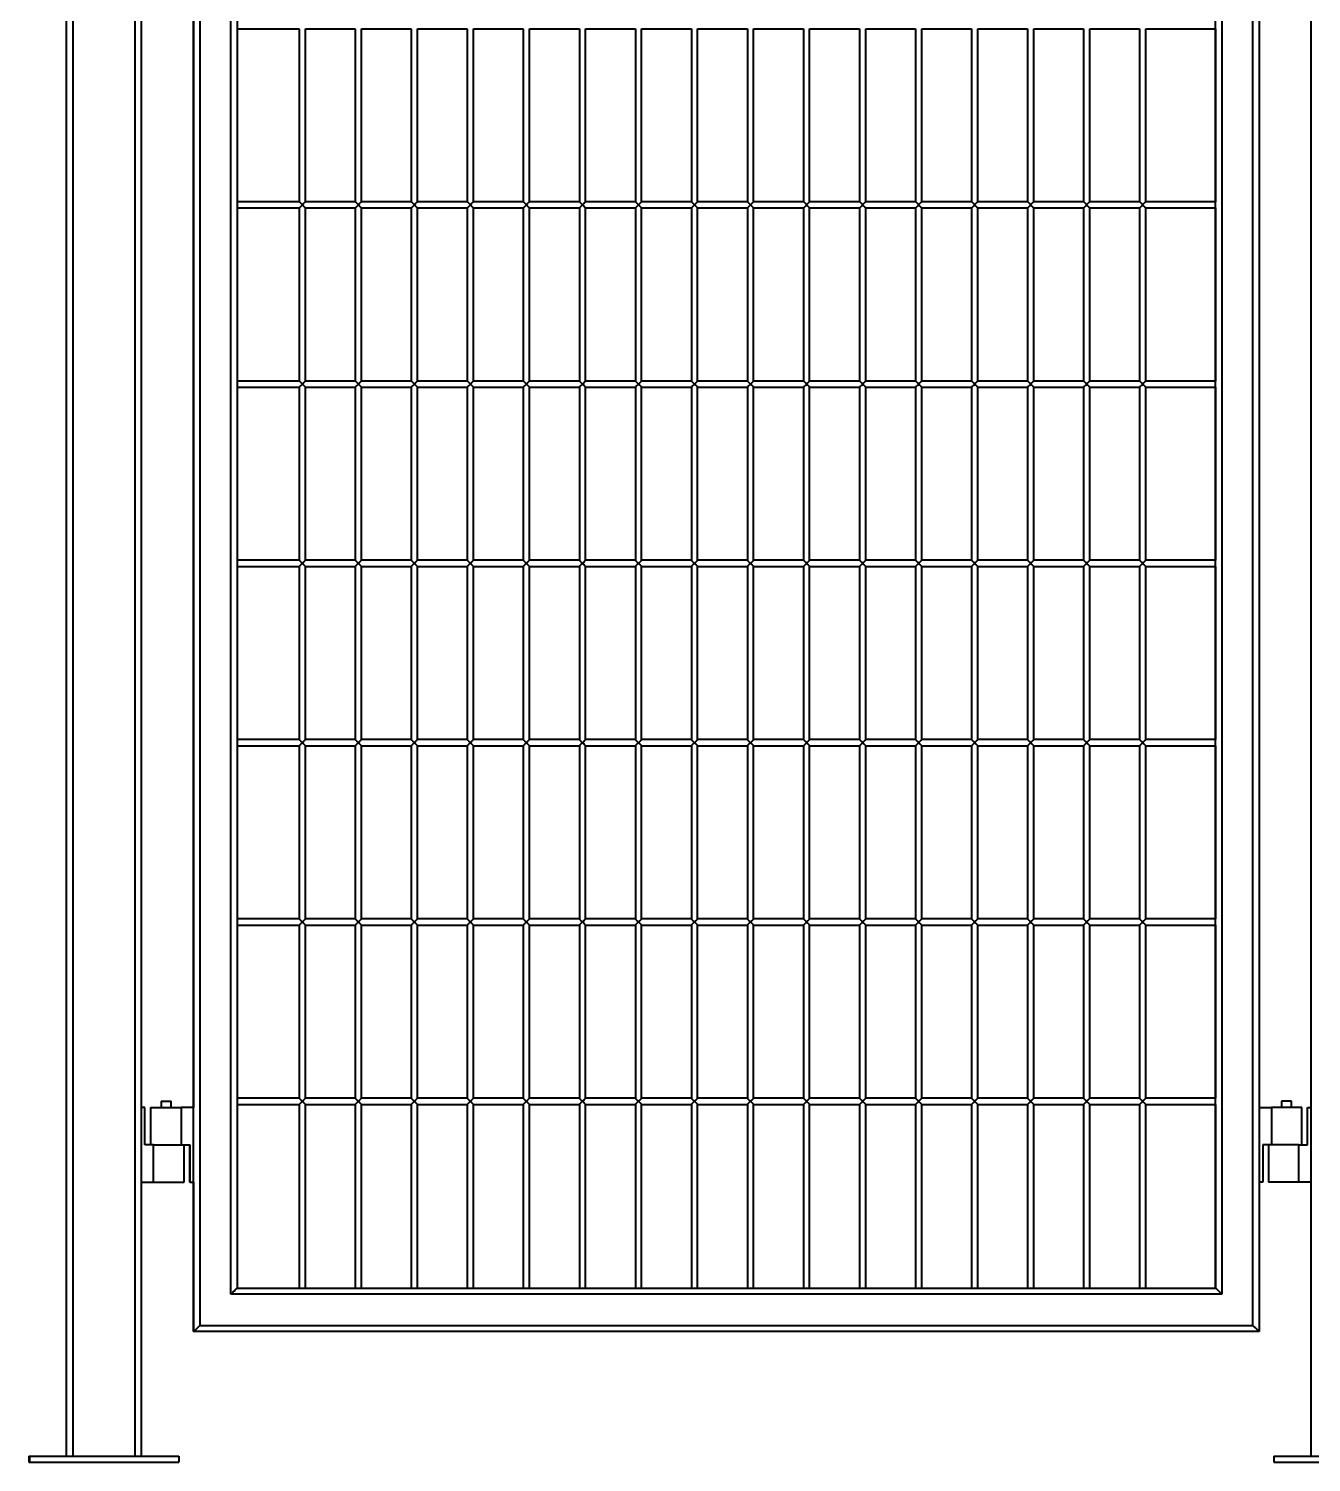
# Model space of a CAD drawing. Header units: millimetres. Extents: x 0 to 297, y 0 to 210.
# Drawn here: x 92.46 to 102.76, y 155.71 to 167.23 of the extents above; entities that cross this region are included whole.
import ezdxf

# ---------------------------------------------------------------- set-up
doc = ezdxf.new("R2010")
doc.units = ezdxf.units.MM
doc.layers.add('轮廓实线层', color=7, linetype='Continuous', lineweight=40)

msp = doc.modelspace()

# ---------------------------------------------------------------- linework, layer by layer
at = {"layer": '轮廓实线层', "color": 7, "linetype": 'Continuous', "lineweight": 40}
for p, q in [((92.7596, 175.7603), (92.7596, 155.7603)), ((92.7625, 155.7603), (92.7625, 175.7603)), ((92.8128, 175.7603), (92.8128, 155.7603)), ((93.3128, 155.7603), (93.3128, 175.7603)), ((93.3625, 175.7603), (93.3625, 155.7603)), ((102.7609, 155.7603), (102.7609, 175.7603)), ((93.7818, 156.7603), (93.7818, 174.7603)), ((93.8321, 174.7103), (93.8321, 156.8103)), ((102.2919, 156.8103), (102.2919, 174.7103)), ((102.3416, 174.7603), (102.3416, 156.7603)), ((94.0821, 157.0603), (94.0821, 174.4603)), ((102.0419, 174.4603), (102.0419, 157.0603)), ((94.1318, 174.4103), (94.1318, 157.1103)), ((101.9916, 157.1103), (101.9916, 174.4103)), ((93.7803, 172.9603), (93.7803, 158.5603)), ((94.1318, 167.2253), (94.631, 167.2253)), ((94.631, 167.2253), (94.631, 165.8353)), ((94.681, 165.8353), (94.681, 167.2253)), ((94.681, 167.2253), (95.081, 167.2253)), ((95.081, 167.2253), (95.081, 165.8353)), ((95.131, 165.8353), (95.131, 167.2253)), ((95.131, 167.2253), (95.531, 167.2253)), ((95.531, 167.2253), (95.531, 165.8353)), ((95.581, 165.8353), (95.581, 167.2253)), ((95.581, 167.2253), (95.981, 167.2253)), ((95.981, 167.2253), (95.981, 165.8353)), ((96.031, 165.8353), (96.031, 167.2253)), ((96.031, 167.2253), (96.431, 167.2253)), ((96.431, 167.2253), (96.431, 165.8353)), ((96.481, 165.8353), (96.481, 167.2253)), ((96.481, 167.2253), (96.881, 167.2253)), ((96.881, 167.2253), (96.881, 165.8353)), ((96.931, 165.8353), (96.931, 167.2253)), ((96.931, 167.2253), (97.331, 167.2253)), ((97.331, 167.2253), (97.331, 165.8353)), ((97.381, 165.8353), (97.381, 167.2253)), ((97.381, 167.2253), (97.781, 167.2253)), ((97.781, 167.2253), (97.781, 165.8353)), ((97.831, 165.8353), (97.831, 167.2253)), ((97.831, 167.2253), (98.231, 167.2253)), ((98.231, 167.2253), (98.231, 165.8353)), ((98.281, 165.8353), (98.281, 167.2253)), ((98.281, 167.2253), (98.681, 167.2253)), ((98.681, 167.2253), (98.681, 165.8353)), ((98.731, 165.8353), (98.731, 167.2253)), ((98.731, 167.2253), (99.131, 167.2253)), ((99.131, 167.2253), (99.131, 165.8353)), ((99.181, 165.8353), (99.181, 167.2253)), ((99.181, 167.2253), (99.5809, 167.2253)), ((99.5809, 167.2253), (99.5809, 165.8353)), ((99.631, 165.8353), (99.631, 167.2253)), ((99.631, 167.2253), (100.0309, 167.2253)), ((100.0309, 167.2253), (100.0309, 165.8353)), ((100.0809, 165.8353), (100.0809, 167.2253)), ((100.0809, 167.2253), (100.4809, 167.2253)), ((100.4809, 167.2253), (100.4809, 165.8353)), ((100.5309, 165.8353), (100.5309, 167.2253)), ((100.5309, 167.2253), (100.9309, 167.2253)), ((100.9309, 167.2253), (100.9309, 165.8353)), ((100.9809, 165.8353), (100.9809, 167.2253)), ((100.9809, 167.2253), (101.3809, 167.2253)), ((101.3809, 167.2253), (101.3809, 165.8353)), ((101.4309, 165.8353), (101.4309, 167.2253)), ((101.4309, 167.2253), (101.9909, 167.2253)), ((101.9902, 167.2253), (101.9902, 165.8353)), ((94.631, 165.8353), (94.1318, 165.8353)), ((95.081, 165.8353), (94.681, 165.8353)), ((95.531, 165.8353), (95.131, 165.8353)), ((95.981, 165.8353), (95.581, 165.8353)), ((96.431, 165.8353), (96.031, 165.8353)), ((96.881, 165.8353), (96.481, 165.8353)), ((97.331, 165.8353), (96.931, 165.8353)), ((97.781, 165.8353), (97.381, 165.8353)), ((98.231, 165.8353), (97.831, 165.8353)), ((98.681, 165.8353), (98.281, 165.8353)), ((99.131, 165.8353), (98.731, 165.8353)), ((99.5809, 165.8353), (99.181, 165.8353)), ((100.0309, 165.8353), (99.631, 165.8353)), ((100.4809, 165.8353), (100.0809, 165.8353)), ((100.9309, 165.8353), (100.5309, 165.8353)), ((101.3809, 165.8353), (100.9809, 165.8353)), ((101.9909, 165.8353), (101.4309, 165.8353)), ((94.1318, 165.7853), (94.631, 165.7853)), ((94.631, 165.7853), (94.631, 164.3953)), ((94.681, 164.3953), (94.681, 165.7853)), ((94.681, 165.7853), (95.081, 165.7853)), ((95.081, 165.7853), (95.081, 164.3953)), ((95.131, 164.3953), (95.131, 165.7853)), ((95.131, 165.7853), (95.531, 165.7853)), ((95.531, 165.7853), (95.531, 164.3953)), ((95.581, 164.3953), (95.581, 165.7853)), ((95.581, 165.7853), (95.981, 165.7853)), ((95.981, 165.7853), (95.981, 164.3953)), ((96.031, 164.3953), (96.031, 165.7853)), ((96.031, 165.7853), (96.431, 165.7853)), ((96.431, 165.7853), (96.431, 164.3953)), ((96.481, 164.3953), (96.481, 165.7853)), ((96.481, 165.7853), (96.881, 165.7853)), ((96.881, 165.7853), (96.881, 164.3953)), ((96.931, 164.3953), (96.931, 165.7853)), ((96.931, 165.7853), (97.331, 165.7853)), ((97.331, 165.7853), (97.331, 164.3953)), ((97.381, 164.3953), (97.381, 165.7853)), ((97.381, 165.7853), (97.781, 165.7853)), ((97.781, 165.7853), (97.781, 164.3953)), ((97.831, 164.3953), (97.831, 165.7853)), ((97.831, 165.7853), (98.231, 165.7853)), ((98.231, 165.7853), (98.231, 164.3953)), ((98.281, 164.3953), (98.281, 165.7853)), ((98.281, 165.7853), (98.681, 165.7853)), ((98.681, 165.7853), (98.681, 164.3953)), ((98.731, 164.3953), (98.731, 165.7853)), ((98.731, 165.7853), (99.131, 165.7853)), ((99.131, 165.7853), (99.131, 164.3953)), ((99.181, 164.3953), (99.181, 165.7853)), ((99.181, 165.7853), (99.5809, 165.7853)), ((99.5809, 165.7853), (99.5809, 164.3953)), ((99.631, 164.3953), (99.631, 165.7853)), ((99.631, 165.7853), (100.0309, 165.7853)), ((100.0309, 165.7853), (100.0309, 164.3953)), ((100.0809, 164.3953), (100.0809, 165.7853)), ((100.0809, 165.7853), (100.4809, 165.7853)), ((100.4809, 165.7853), (100.4809, 164.3953)), ((100.5309, 164.3953), (100.5309, 165.7853)), ((100.5309, 165.7853), (100.9309, 165.7853)), ((100.9309, 165.7853), (100.9309, 164.3953)), ((100.9809, 164.3953), (100.9809, 165.7853)), ((100.9809, 165.7853), (101.3809, 165.7853)), ((101.3809, 165.7853), (101.3809, 164.3953)), ((101.4309, 164.3953), (101.4309, 165.7853)), ((101.4309, 165.7853), (101.9909, 165.7853)), ((101.9902, 165.7853), (101.9902, 164.3953)), ((94.631, 164.3953), (94.1318, 164.3953)), ((94.1318, 164.3453), (94.631, 164.3453)), ((94.631, 164.3453), (94.631, 162.9553)), ((95.081, 164.3953), (94.681, 164.3953)), ((94.681, 162.9553), (94.681, 164.3453)), ((94.681, 164.3453), (95.081, 164.3453)), ((95.081, 164.3453), (95.081, 162.9553)), ((95.531, 164.3953), (95.131, 164.3953)), ((95.131, 162.9553), (95.131, 164.3453)), ((95.131, 164.3453), (95.531, 164.3453)), ((95.531, 164.3453), (95.531, 162.9553)), ((95.981, 164.3953), (95.581, 164.3953)), ((95.581, 162.9553), (95.581, 164.3453)), ((95.581, 164.3453), (95.981, 164.3453)), ((95.981, 164.3453), (95.981, 162.9553)), ((96.431, 164.3953), (96.031, 164.3953)), ((96.031, 162.9553), (96.031, 164.3453)), ((96.031, 164.3453), (96.431, 164.3453)), ((96.431, 164.3453), (96.431, 162.9553)), ((96.881, 164.3953), (96.481, 164.3953)), ((96.481, 162.9553), (96.481, 164.3453)), ((96.481, 164.3453), (96.881, 164.3453)), ((96.881, 164.3453), (96.881, 162.9553)), ((97.331, 164.3953), (96.931, 164.3953)), ((96.931, 162.9553), (96.931, 164.3453)), ((96.931, 164.3453), (97.331, 164.3453)), ((97.331, 164.3453), (97.331, 162.9553)), ((97.781, 164.3953), (97.381, 164.3953)), ((97.381, 162.9553), (97.381, 164.3453)), ((97.381, 164.3453), (97.781, 164.3453)), ((97.781, 164.3453), (97.781, 162.9553)), ((98.231, 164.3953), (97.831, 164.3953)), ((97.831, 162.9553), (97.831, 164.3453)), ((97.831, 164.3453), (98.231, 164.3453)), ((98.231, 164.3453), (98.231, 162.9553)), ((98.681, 164.3953), (98.281, 164.3953)), ((98.281, 162.9553), (98.281, 164.3453)), ((98.281, 164.3453), (98.681, 164.3453)), ((98.681, 164.3453), (98.681, 162.9553)), ((99.131, 164.3953), (98.731, 164.3953)), ((98.731, 162.9553), (98.731, 164.3453)), ((98.731, 164.3453), (99.131, 164.3453)), ((99.131, 164.3453), (99.131, 162.9553)), ((99.5809, 164.3953), (99.181, 164.3953)), ((99.181, 162.9553), (99.181, 164.3453)), ((99.181, 164.3453), (99.5809, 164.3453)), ((99.5809, 164.3453), (99.5809, 162.9553)), ((100.0309, 164.3953), (99.631, 164.3953)), ((99.631, 162.9553), (99.631, 164.3453)), ((99.631, 164.3453), (100.0309, 164.3453)), ((100.0309, 164.3453), (100.0309, 162.9553)), ((100.4809, 164.3953), (100.0809, 164.3953)), ((100.0809, 162.9553), (100.0809, 164.3453)), ((100.0809, 164.3453), (100.4809, 164.3453)), ((100.4809, 164.3453), (100.4809, 162.9553)), ((100.9309, 164.3953), (100.5309, 164.3953)), ((100.5309, 162.9553), (100.5309, 164.3453)), ((100.5309, 164.3453), (100.9309, 164.3453)), ((100.9309, 164.3453), (100.9309, 162.9553)), ((101.3809, 164.3953), (100.9809, 164.3953)), ((100.9809, 162.9553), (100.9809, 164.3453)), ((100.9809, 164.3453), (101.3809, 164.3453)), ((101.3809, 164.3453), (101.3809, 162.9553)), ((101.9909, 164.3953), (101.4309, 164.3953)), ((101.4309, 162.9553), (101.4309, 164.3453)), ((101.4309, 164.3453), (101.9909, 164.3453)), ((101.9902, 164.3453), (101.9902, 162.9553)), ((94.631, 162.9553), (94.1318, 162.9553)), ((95.081, 162.9553), (94.681, 162.9553)), ((95.531, 162.9553), (95.131, 162.9553)), ((95.981, 162.9553), (95.581, 162.9553)), ((96.431, 162.9553), (96.031, 162.9553)), ((96.881, 162.9553), (96.481, 162.9553)), ((97.331, 162.9553), (96.931, 162.9553)), ((97.781, 162.9553), (97.381, 162.9553)), ((98.231, 162.9553), (97.831, 162.9553)), ((98.681, 162.9553), (98.281, 162.9553)), ((99.131, 162.9553), (98.731, 162.9553)), ((99.5809, 162.9553), (99.181, 162.9553)), ((100.0309, 162.9553), (99.631, 162.9553)), ((100.4809, 162.9553), (100.0809, 162.9553)), ((100.9309, 162.9553), (100.5309, 162.9553)), ((101.3809, 162.9553), (100.9809, 162.9553)), ((101.9909, 162.9553), (101.4309, 162.9553)), ((94.1318, 162.9053), (94.631, 162.9053)), ((94.631, 162.9053), (94.631, 161.5153)), ((94.681, 161.5153), (94.681, 162.9053)), ((94.681, 162.9053), (95.081, 162.9053)), ((95.081, 162.9053), (95.081, 161.5153)), ((95.131, 161.5153), (95.131, 162.9053)), ((95.131, 162.9053), (95.531, 162.9053)), ((95.531, 162.9053), (95.531, 161.5153)), ((95.581, 161.5153), (95.581, 162.9053)), ((95.581, 162.9053), (95.981, 162.9053)), ((95.981, 162.9053), (95.981, 161.5153)), ((96.031, 161.5153), (96.031, 162.9053)), ((96.031, 162.9053), (96.431, 162.9053)), ((96.431, 162.9053), (96.431, 161.5153)), ((96.481, 161.5153), (96.481, 162.9053)), ((96.481, 162.9053), (96.881, 162.9053)), ((96.881, 162.9053), (96.881, 161.5153)), ((96.931, 161.5153), (96.931, 162.9053)), ((96.931, 162.9053), (97.331, 162.9053)), ((97.331, 162.9053), (97.331, 161.5153)), ((97.381, 161.5153), (97.381, 162.9053)), ((97.381, 162.9053), (97.781, 162.9053)), ((97.781, 162.9053), (97.781, 161.5153)), ((97.831, 161.5153), (97.831, 162.9053)), ((97.831, 162.9053), (98.231, 162.9053)), ((98.231, 162.9053), (98.231, 161.5153)), ((98.281, 161.5153), (98.281, 162.9053)), ((98.281, 162.9053), (98.681, 162.9053)), ((98.681, 162.9053), (98.681, 161.5153)), ((98.731, 161.5153), (98.731, 162.9053)), ((98.731, 162.9053), (99.131, 162.9053)), ((99.131, 162.9053), (99.131, 161.5153)), ((99.181, 161.5153), (99.181, 162.9053)), ((99.181, 162.9053), (99.5809, 162.9053)), ((99.5809, 162.9053), (99.5809, 161.5153)), ((99.631, 161.5153), (99.631, 162.9053)), ((99.631, 162.9053), (100.0309, 162.9053)), ((100.0309, 162.9053), (100.0309, 161.5153)), ((100.0809, 161.5153), (100.0809, 162.9053)), ((100.0809, 162.9053), (100.4809, 162.9053)), ((100.4809, 162.9053), (100.4809, 161.5153)), ((100.5309, 161.5153), (100.5309, 162.9053)), ((100.5309, 162.9053), (100.9309, 162.9053)), ((100.9309, 162.9053), (100.9309, 161.5153)), ((100.9809, 161.5153), (100.9809, 162.9053)), ((100.9809, 162.9053), (101.3809, 162.9053)), ((101.3809, 162.9053), (101.3809, 161.5153)), ((101.4309, 161.5153), (101.4309, 162.9053)), ((101.4309, 162.9053), (101.9909, 162.9053)), ((101.9902, 162.9053), (101.9902, 161.5153)), ((94.631, 161.5153), (94.1318, 161.5153)), ((94.1318, 161.4653), (94.631, 161.4653)), ((94.631, 161.4653), (94.631, 160.0753)), ((95.081, 161.5153), (94.681, 161.5153)), ((94.681, 160.0753), (94.681, 161.4653)), ((94.681, 161.4653), (95.081, 161.4653)), ((95.081, 161.4653), (95.081, 160.0753)), ((95.531, 161.5153), (95.131, 161.5153)), ((95.131, 160.0753), (95.131, 161.4653)), ((95.131, 161.4653), (95.531, 161.4653)), ((95.531, 161.4653), (95.531, 160.0753)), ((95.981, 161.5153), (95.581, 161.5153)), ((95.581, 160.0753), (95.581, 161.4653)), ((95.581, 161.4653), (95.981, 161.4653)), ((95.981, 161.4653), (95.981, 160.0753)), ((96.431, 161.5153), (96.031, 161.5153)), ((96.031, 160.0753), (96.031, 161.4653)), ((96.031, 161.4653), (96.431, 161.4653)), ((96.431, 161.4653), (96.431, 160.0753)), ((96.881, 161.5153), (96.481, 161.5153)), ((96.481, 160.0753), (96.481, 161.4653)), ((96.481, 161.4653), (96.881, 161.4653)), ((96.881, 161.4653), (96.881, 160.0753)), ((97.331, 161.5153), (96.931, 161.5153)), ((96.931, 160.0753), (96.931, 161.4653)), ((96.931, 161.4653), (97.331, 161.4653)), ((97.331, 161.4653), (97.331, 160.0753)), ((97.781, 161.5153), (97.381, 161.5153)), ((97.381, 160.0753), (97.381, 161.4653)), ((97.381, 161.4653), (97.781, 161.4653)), ((97.781, 161.4653), (97.781, 160.0753)), ((98.231, 161.5153), (97.831, 161.5153)), ((97.831, 160.0753), (97.831, 161.4653)), ((97.831, 161.4653), (98.231, 161.4653)), ((98.231, 161.4653), (98.231, 160.0753)), ((98.681, 161.5153), (98.281, 161.5153)), ((98.281, 160.0753), (98.281, 161.4653)), ((98.281, 161.4653), (98.681, 161.4653)), ((98.681, 161.4653), (98.681, 160.0753)), ((99.131, 161.5153), (98.731, 161.5153)), ((98.731, 160.0753), (98.731, 161.4653)), ((98.731, 161.4653), (99.131, 161.4653)), ((99.131, 161.4653), (99.131, 160.0753)), ((99.5809, 161.5153), (99.181, 161.5153)), ((99.181, 160.0753), (99.181, 161.4653)), ((99.181, 161.4653), (99.5809, 161.4653)), ((99.5809, 161.4653), (99.5809, 160.0753)), ((100.0309, 161.5153), (99.631, 161.5153)), ((99.631, 160.0753), (99.631, 161.4653)), ((99.631, 161.4653), (100.0309, 161.4653)), ((100.0309, 161.4653), (100.0309, 160.0753)), ((100.4809, 161.5153), (100.0809, 161.5153)), ((100.0809, 160.0753), (100.0809, 161.4653)), ((100.0809, 161.4653), (100.4809, 161.4653)), ((100.4809, 161.4653), (100.4809, 160.0753)), ((100.9309, 161.5153), (100.5309, 161.5153)), ((100.5309, 160.0753), (100.5309, 161.4653)), ((100.5309, 161.4653), (100.9309, 161.4653)), ((100.9309, 161.4653), (100.9309, 160.0753)), ((101.3809, 161.5153), (100.9809, 161.5153)), ((100.9809, 160.0753), (100.9809, 161.4653)), ((100.9809, 161.4653), (101.3809, 161.4653)), ((101.3809, 161.4653), (101.3809, 160.0753)), ((101.9909, 161.5153), (101.4309, 161.5153)), ((101.4309, 160.0753), (101.4309, 161.4653)), ((101.4309, 161.4653), (101.9909, 161.4653)), ((101.9902, 161.4653), (101.9902, 160.0753)), ((94.631, 160.0753), (94.1318, 160.0753)), ((95.081, 160.0753), (94.681, 160.0753)), ((95.531, 160.0753), (95.131, 160.0753)), ((95.981, 160.0753), (95.581, 160.0753)), ((96.431, 160.0753), (96.031, 160.0753)), ((96.881, 160.0753), (96.481, 160.0753)), ((97.331, 160.0753), (96.931, 160.0753)), ((97.781, 160.0753), (97.381, 160.0753)), ((98.231, 160.0753), (97.831, 160.0753)), ((98.681, 160.0753), (98.281, 160.0753)), ((99.131, 160.0753), (98.731, 160.0753)), ((99.5809, 160.0753), (99.181, 160.0753)), ((100.0309, 160.0753), (99.631, 160.0753)), ((100.4809, 160.0753), (100.0809, 160.0753)), ((100.9309, 160.0753), (100.5309, 160.0753)), ((101.3809, 160.0753), (100.9809, 160.0753)), ((101.9909, 160.0753), (101.4309, 160.0753)), ((94.1318, 160.0253), (94.631, 160.0253)), ((94.631, 160.0253), (94.631, 158.6353)), ((94.681, 158.6353), (94.681, 160.0253)), ((94.681, 160.0253), (95.081, 160.0253)), ((95.081, 160.0253), (95.081, 158.6353)), ((95.131, 158.6353), (95.131, 160.0253)), ((95.131, 160.0253), (95.531, 160.0253)), ((95.531, 160.0253), (95.531, 158.6353)), ((95.581, 158.6353), (95.581, 160.0253)), ((95.581, 160.0253), (95.981, 160.0253)), ((95.981, 160.0253), (95.981, 158.6353)), ((96.031, 158.6353), (96.031, 160.0253)), ((96.031, 160.0253), (96.431, 160.0253)), ((96.431, 160.0253), (96.431, 158.6353)), ((96.481, 158.6353), (96.481, 160.0253)), ((96.481, 160.0253), (96.881, 160.0253)), ((96.881, 160.0253), (96.881, 158.6353)), ((96.931, 158.6353), (96.931, 160.0253)), ((96.931, 160.0253), (97.331, 160.0253)), ((97.331, 160.0253), (97.331, 158.6353)), ((97.381, 158.6353), (97.381, 160.0253)), ((97.381, 160.0253), (97.781, 160.0253)), ((97.781, 160.0253), (97.781, 158.6353)), ((97.831, 158.6353), (97.831, 160.0253)), ((97.831, 160.0253), (98.231, 160.0253)), ((98.231, 160.0253), (98.231, 158.6353)), ((98.281, 158.6353), (98.281, 160.0253)), ((98.281, 160.0253), (98.681, 160.0253)), ((98.681, 160.0253), (98.681, 158.6353)), ((98.731, 158.6353), (98.731, 160.0253)), ((98.731, 160.0253), (99.131, 160.0253)), ((99.131, 160.0253), (99.131, 158.6353)), ((99.181, 158.6353), (99.181, 160.0253)), ((99.181, 160.0253), (99.5809, 160.0253)), ((99.5809, 160.0253), (99.5809, 158.6353)), ((99.631, 158.6353), (99.631, 160.0253)), ((99.631, 160.0253), (100.0309, 160.0253)), ((100.0309, 160.0253), (100.0309, 158.6353)), ((100.0809, 158.6353), (100.0809, 160.0253)), ((100.0809, 160.0253), (100.4809, 160.0253)), ((100.4809, 160.0253), (100.4809, 158.6353)), ((100.5309, 158.6353), (100.5309, 160.0253)), ((100.5309, 160.0253), (100.9309, 160.0253)), ((100.9309, 160.0253), (100.9309, 158.6353)), ((100.9809, 158.6353), (100.9809, 160.0253)), ((100.9809, 160.0253), (101.3809, 160.0253)), ((101.3809, 160.0253), (101.3809, 158.6353)), ((101.4309, 158.6353), (101.4309, 160.0253)), ((101.4309, 160.0253), (101.9909, 160.0253)), ((101.9902, 160.0253), (101.9902, 158.6353)), ((93.5211, 158.6103), (93.5211, 158.5603)), ((93.5211, 158.6103), (93.6011, 158.6103)), ((93.6011, 158.5603), (93.6011, 158.6103)), ((94.631, 158.6353), (94.1318, 158.6353)), ((94.1318, 158.5853), (94.631, 158.5853)), ((94.631, 158.5853), (94.631, 157.1103)), ((95.081, 158.6353), (94.681, 158.6353)), ((94.681, 157.1103), (94.681, 158.5853)), ((94.681, 158.5853), (95.081, 158.5853)), ((95.081, 158.5853), (95.081, 157.1103)), ((95.531, 158.6353), (95.131, 158.6353)), ((95.131, 157.1103), (95.131, 158.5853)), ((95.131, 158.5853), (95.531, 158.5853)), ((95.531, 158.5853), (95.531, 157.1103)), ((95.981, 158.6353), (95.581, 158.6353)), ((95.581, 157.1103), (95.581, 158.5853)), ((95.581, 158.5853), (95.981, 158.5853)), ((95.981, 158.5853), (95.981, 157.1103)), ((96.431, 158.6353), (96.031, 158.6353)), ((96.031, 157.1103), (96.031, 158.5853)), ((96.031, 158.5853), (96.431, 158.5853)), ((96.431, 158.5853), (96.431, 157.1103)), ((96.881, 158.6353), (96.481, 158.6353)), ((96.481, 157.1103), (96.481, 158.5853)), ((96.481, 158.5853), (96.881, 158.5853)), ((96.881, 158.5853), (96.881, 157.1103)), ((97.331, 158.6353), (96.931, 158.6353)), ((96.931, 157.1103), (96.931, 158.5853)), ((96.931, 158.5853), (97.331, 158.5853)), ((97.331, 158.5853), (97.331, 157.1103)), ((97.781, 158.6353), (97.381, 158.6353)), ((97.381, 157.1103), (97.381, 158.5853)), ((97.381, 158.5853), (97.781, 158.5853)), ((97.781, 158.5853), (97.781, 157.1103)), ((98.231, 158.6353), (97.831, 158.6353)), ((97.831, 157.1103), (97.831, 158.5853)), ((97.831, 158.5853), (98.231, 158.5853)), ((98.231, 158.5853), (98.231, 157.1103)), ((98.681, 158.6353), (98.281, 158.6353)), ((98.281, 157.1103), (98.281, 158.5853)), ((98.281, 158.5853), (98.681, 158.5853)), ((98.681, 158.5853), (98.681, 157.1103)), ((99.131, 158.6353), (98.731, 158.6353)), ((98.731, 157.1103), (98.731, 158.5853)), ((98.731, 158.5853), (99.131, 158.5853)), ((99.131, 158.5853), (99.131, 157.1103)), ((99.5809, 158.6353), (99.181, 158.6353)), ((99.181, 157.1103), (99.181, 158.5853)), ((99.181, 158.5853), (99.5809, 158.5853)), ((99.5809, 158.5853), (99.5809, 157.1103)), ((100.0309, 158.6353), (99.631, 158.6353)), ((99.631, 157.1103), (99.631, 158.5853)), ((99.631, 158.5853), (100.0309, 158.5853)), ((100.0309, 158.5853), (100.0309, 157.1103)), ((100.4809, 158.6353), (100.0809, 158.6353)), ((100.0809, 157.1103), (100.0809, 158.5853)), ((100.0809, 158.5853), (100.4809, 158.5853)), ((100.4809, 158.5853), (100.4809, 157.1103)), ((100.9309, 158.6353), (100.5309, 158.6353)), ((100.5309, 157.1103), (100.5309, 158.5853)), ((100.5309, 158.5853), (100.9309, 158.5853)), ((100.9309, 158.5853), (100.9309, 157.1103)), ((101.3809, 158.6353), (100.9809, 158.6353)), ((100.9809, 157.1103), (100.9809, 158.5853)), ((100.9809, 158.5853), (101.3809, 158.5853)), ((101.3809, 158.5853), (101.3809, 157.1103)), ((101.9909, 158.6353), (101.4309, 158.6353)), ((101.4309, 157.1103), (101.4309, 158.5853)), ((101.4309, 158.5853), (101.9909, 158.5853)), ((101.9902, 158.5853), (101.9902, 157.1103)), ((102.5209, 158.6103), (102.5209, 158.5603)), ((102.6009, 158.6103), (102.5209, 158.6103)), ((102.6009, 158.5603), (102.6009, 158.6103)), ((93.3915, 158.5603), (93.3625, 158.5603)), ((93.3915, 158.2603), (93.3915, 158.5603)), ((93.4361, 158.5603), (93.4361, 158.2603)), ((93.4361, 158.5603), (93.6813, 158.5603)), ((93.6813, 158.5603), (93.6813, 158.2603)), ((93.6815, 158.5603), (93.6813, 158.5603)), ((93.6815, 158.5603), (93.6815, 158.2603)), ((93.7815, 158.5603), (93.6815, 158.5603)), ((93.7815, 157.9603), (93.7815, 158.5603)), ((102.3416, 158.5603), (102.4413, 158.5603)), ((102.6859, 158.5603), (102.4411, 158.5603)), ((102.4413, 158.5603), (102.4413, 158.2603)), ((102.6859, 158.2603), (102.6859, 158.5603)), ((102.7309, 158.2603), (102.7309, 158.5603)), ((102.7309, 158.5603), (102.7609, 158.5603)), ((93.4615, 158.2603), (93.3915, 158.2603)), ((93.4613, 158.2603), (93.5718, 158.2603)), ((93.4615, 157.9603), (93.4615, 158.2603)), ((93.5718, 158.2603), (93.6806, 158.2603)), ((93.6815, 158.2603), (93.7515, 158.2603)), ((93.7061, 157.9603), (93.7061, 158.2603)), ((93.7506, 158.2603), (93.7506, 157.9603)), ((93.7515, 158.2603), (93.7515, 157.9603)), ((102.3713, 158.2603), (102.3713, 157.9603)), ((102.4413, 158.2603), (102.3713, 158.2603)), ((102.4159, 158.2603), (102.4159, 157.9603)), ((102.5509, 158.2603), (102.4413, 158.2603)), ((102.6609, 158.2603), (102.5509, 158.2603)), ((102.6609, 157.9603), (102.6609, 158.2603)), ((102.6609, 158.2603), (102.7309, 158.2603)), ((93.3625, 157.9603), (93.4615, 157.9603)), ((93.4613, 157.9603), (93.7061, 157.9603)), ((93.7515, 157.9603), (93.7506, 157.9603)), ((93.7515, 157.9603), (93.7815, 157.9603)), ((93.7803, 157.9603), (93.7803, 156.7603)), ((102.3713, 157.9603), (102.3416, 157.9603)), ((102.6609, 157.9603), (102.4159, 157.9603)), ((102.7609, 157.9603), (102.6609, 157.9603)), ((94.1318, 157.1103), (101.9916, 157.1103)), ((102.0419, 157.0603), (94.0821, 157.0603)), ((93.7818, 156.7603), (93.7803, 156.7603)), ((102.3416, 156.7603), (93.7818, 156.7603)), ((93.8321, 156.8103), (102.2919, 156.8103)), ((92.4576, 155.7603), (92.4576, 155.7103)), ((92.4576, 155.7603), (92.4645, 155.7603)), ((92.4576, 155.7103), (92.4645, 155.7103)), ((92.4645, 155.7603), (92.4645, 155.7103)), ((92.4645, 155.7603), (93.6645, 155.7603)), ((92.4645, 155.7103), (93.6645, 155.7103)), ((93.6645, 155.7603), (93.6645, 155.7103)), ((102.4609, 155.7603), (102.4609, 155.7103)), ((102.4609, 155.7603), (103.6609, 155.7603)), ((102.4609, 155.7103), (103.6609, 155.7103))]:
    msp.add_line(p, q, dxfattribs=at)
for centre, radius, start, end in [((100.2467, 167.2503), 1.7444, 359.17882, 0.82118), ((100.2467, 165.8103), 1.7444, 359.17882, 0.82118), ((100.5388, 164.3703), 1.4523, 359.01369, 0.98631), ((100.5388, 162.9303), 1.4523, 359.01369, 0.98631), ((100.5388, 161.4903), 1.4523, 359.01369, 0.98631), ((100.5388, 160.0503), 1.4524, 359.0137, 0.9863), ((100.5388, 158.6103), 1.4523, 359.01366, 0.98634)]:
    msp.add_arc(centre, radius, start, end, dxfattribs=at)
for centre, major_axis, start_param, end_param in [((94.656, 165.8103), (0.025, -0.025), 1.5678998, 3.1386961), ((94.656, 165.8103), (0.025, 0.025), 4.7152855, 6.2802887), ((95.106, 165.8103), (0.025, -0.025), 1.5678998, 3.1386961), ((95.106, 165.8103), (0.025, 0.025), 4.7152855, 6.2802887), ((95.556, 165.8103), (0.025, -0.025), 1.5678998, 3.1386961), ((95.556, 165.8103), (0.025, 0.025), 4.7152855, 6.2802887), ((96.006, 165.8103), (0.025, -0.025), 1.5678998, 3.1386961), ((96.006, 165.8103), (0.025, 0.025), 4.7152855, 6.2802887), ((96.456, 165.8103), (0.025, -0.025), 1.5678998, 3.1386961), ((96.456, 165.8103), (0.025, 0.025), 4.7152855, 6.2802887), ((96.906, 165.8103), (0.025, -0.025), 1.5678998, 3.1386961), ((96.906, 165.8103), (0.025, 0.025), 4.7152855, 6.2802887), ((97.356, 165.8103), (0.025, -0.025), 1.5678998, 3.1386961), ((97.356, 165.8103), (0.025, 0.025), 4.7152855, 6.2802887), ((97.806, 165.8103), (0.025, -0.025), 1.5678998, 3.1386961), ((97.806, 165.8103), (0.025, 0.025), 4.7152855, 6.2802887), ((98.256, 165.8103), (0.025, -0.025), 1.5678998, 3.1386961), ((98.256, 165.8103), (0.025, 0.025), 4.7152855, 6.2802887), ((98.706, 165.8103), (0.025, -0.025), 1.5678998, 3.1386961), ((98.706, 165.8103), (0.025, 0.025), 4.7152855, 6.2802887), ((99.156, 165.8103), (0.025, -0.025), 1.5678998, 3.1386961), ((99.156, 165.8103), (0.025, 0.025), 4.7152855, 6.2802887), ((99.6059, 165.8103), (0.025, -0.025), 1.5678998, 3.1386961), ((99.6059, 165.8103), (0.025, 0.025), 4.7152855, 6.2802887), ((100.0559, 165.8103), (0.025, -0.025), 1.5678998, 3.1386961), ((100.0559, 165.8103), (0.025, 0.025), 4.7152855, 6.2802887), ((100.5059, 165.8103), (0.025, -0.025), 1.5678998, 3.1386961), ((100.5059, 165.8103), (0.025, 0.025), 4.7152855, 6.2802887), ((100.9559, 165.8103), (0.025, -0.025), 1.5678998, 3.1386961), ((100.9559, 165.8103), (0.025, 0.025), 4.7152855, 6.2802887), ((101.4059, 165.8103), (0.025, -0.025), 1.5678998, 3.1386961), ((101.4059, 165.8103), (0.025, 0.025), 4.7152855, 6.2802887), ((94.656, 165.8103), (0.025, 0.025), 3.1444892, 4.7152855), ((94.656, 165.8103), (0.025, -0.025), 0.0028966, 1.5678998), ((95.106, 165.8103), (0.025, 0.025), 3.1444892, 4.7152855), ((95.106, 165.8103), (0.025, -0.025), 0.0028966, 1.5678998), ((95.556, 165.8103), (0.025, 0.025), 3.1444892, 4.7152855), ((95.556, 165.8103), (0.025, -0.025), 0.0028966, 1.5678998), ((96.006, 165.8103), (0.025, 0.025), 3.1444892, 4.7152855), ((96.006, 165.8103), (0.025, -0.025), 0.0028966, 1.5678998), ((96.456, 165.8103), (0.025, 0.025), 3.1444892, 4.7152855), ((96.456, 165.8103), (0.025, -0.025), 0.0028966, 1.5678998), ((96.906, 165.8103), (0.025, 0.025), 3.1444892, 4.7152855), ((96.906, 165.8103), (0.025, -0.025), 0.0028966, 1.5678998), ((97.356, 165.8103), (0.025, 0.025), 3.1444892, 4.7152855), ((97.356, 165.8103), (0.025, -0.025), 0.0028966, 1.5678998), ((97.806, 165.8103), (0.025, 0.025), 3.1444892, 4.7152855), ((97.806, 165.8103), (0.025, -0.025), 0.0028966, 1.5678998), ((98.256, 165.8103), (0.025, 0.025), 3.1444892, 4.7152855), ((98.256, 165.8103), (0.025, -0.025), 0.0028966, 1.5678998), ((98.706, 165.8103), (0.025, 0.025), 3.1444892, 4.7152855), ((98.706, 165.8103), (0.025, -0.025), 0.0028966, 1.5678998), ((99.156, 165.8103), (0.025, 0.025), 3.1444892, 4.7152855), ((99.156, 165.8103), (0.025, -0.025), 0.0028966, 1.5678998), ((99.6059, 165.8103), (0.025, 0.025), 3.1444892, 4.7152855), ((99.6059, 165.8103), (0.025, -0.025), 0.0028966, 1.5678998), ((100.0559, 165.8103), (0.025, 0.025), 3.1444892, 4.7152855), ((100.0559, 165.8103), (0.025, -0.025), 0.0028966, 1.5678998), ((100.5059, 165.8103), (0.025, 0.025), 3.1444892, 4.7152855), ((100.5059, 165.8103), (0.025, -0.025), 0.0028966, 1.5678998), ((100.9559, 165.8103), (0.025, 0.025), 3.1444892, 4.7152855), ((100.9559, 165.8103), (0.025, -0.025), 0.0028966, 1.5678998), ((101.4059, 165.8103), (0.025, 0.025), 3.1444892, 4.7152855), ((101.4059, 165.8103), (0.025, -0.025), 0.0028966, 1.5678998), ((94.656, 164.3703), (0.025, -0.025), 1.5678998, 3.1386961), ((94.656, 164.3703), (0.025, 0.025), 3.1444892, 4.7152855), ((94.656, 164.3703), (0.025, 0.025), 4.7152855, 6.2802887), ((94.656, 164.3703), (0.025, -0.025), 0.0028966, 1.5678998), ((95.106, 164.3703), (0.025, -0.025), 1.5678998, 3.1386961), ((95.106, 164.3703), (0.025, 0.025), 3.1444892, 4.7152855), ((95.106, 164.3703), (0.025, 0.025), 4.7152855, 6.2802887), ((95.106, 164.3703), (0.025, -0.025), 0.0028966, 1.5678998), ((95.556, 164.3703), (0.025, -0.025), 1.5678998, 3.1386961), ((95.556, 164.3703), (0.025, 0.025), 3.1444892, 4.7152855), ((95.556, 164.3703), (0.025, 0.025), 4.7152855, 6.2802887), ((95.556, 164.3703), (0.025, -0.025), 0.0028966, 1.5678998), ((96.006, 164.3703), (0.025, -0.025), 1.5678998, 3.1386961), ((96.006, 164.3703), (0.025, 0.025), 3.1444892, 4.7152855), ((96.006, 164.3703), (0.025, 0.025), 4.7152855, 6.2802887), ((96.006, 164.3703), (0.025, -0.025), 0.0028966, 1.5678998), ((96.456, 164.3703), (0.025, -0.025), 1.5678998, 3.1386961), ((96.456, 164.3703), (0.025, 0.025), 3.1444892, 4.7152855), ((96.456, 164.3703), (0.025, 0.025), 4.7152855, 6.2802887), ((96.456, 164.3703), (0.025, -0.025), 0.0028966, 1.5678998), ((96.906, 164.3703), (0.025, -0.025), 1.5678998, 3.1386961), ((96.906, 164.3703), (0.025, 0.025), 3.1444892, 4.7152855), ((96.906, 164.3703), (0.025, 0.025), 4.7152855, 6.2802887), ((96.906, 164.3703), (0.025, -0.025), 0.0028966, 1.5678998), ((97.356, 164.3703), (0.025, -0.025), 1.5678998, 3.1386961), ((97.356, 164.3703), (0.025, 0.025), 3.1444892, 4.7152855), ((97.356, 164.3703), (0.025, 0.025), 4.7152855, 6.2802887), ((97.356, 164.3703), (0.025, -0.025), 0.0028966, 1.5678998), ((97.806, 164.3703), (0.025, -0.025), 1.5678998, 3.1386961), ((97.806, 164.3703), (0.025, 0.025), 3.1444892, 4.7152855), ((97.806, 164.3703), (0.025, 0.025), 4.7152855, 6.2802887), ((97.806, 164.3703), (0.025, -0.025), 0.0028966, 1.5678998), ((98.256, 164.3703), (0.025, -0.025), 1.5678998, 3.1386961), ((98.256, 164.3703), (0.025, 0.025), 3.1444892, 4.7152855), ((98.256, 164.3703), (0.025, 0.025), 4.7152855, 6.2802887), ((98.256, 164.3703), (0.025, -0.025), 0.0028966, 1.5678998), ((98.706, 164.3703), (0.025, -0.025), 1.5678998, 3.1386961), ((98.706, 164.3703), (0.025, 0.025), 3.1444892, 4.7152855), ((98.706, 164.3703), (0.025, 0.025), 4.7152855, 6.2802887), ((98.706, 164.3703), (0.025, -0.025), 0.0028966, 1.5678998), ((99.156, 164.3703), (0.025, -0.025), 1.5678998, 3.1386961), ((99.156, 164.3703), (0.025, 0.025), 3.1444892, 4.7152855), ((99.156, 164.3703), (0.025, 0.025), 4.7152855, 6.2802887), ((99.156, 164.3703), (0.025, -0.025), 0.0028966, 1.5678998), ((99.6059, 164.3703), (0.025, -0.025), 1.5678998, 3.1386961), ((99.6059, 164.3703), (0.025, 0.025), 3.1444892, 4.7152855), ((99.6059, 164.3703), (0.025, 0.025), 4.7152855, 6.2802887), ((99.6059, 164.3703), (0.025, -0.025), 0.0028966, 1.5678998), ((100.0559, 164.3703), (0.025, -0.025), 1.5678998, 3.1386961), ((100.0559, 164.3703), (0.025, 0.025), 3.1444892, 4.7152855), ((100.0559, 164.3703), (0.025, 0.025), 4.7152855, 6.2802887), ((100.0559, 164.3703), (0.025, -0.025), 0.0028966, 1.5678998), ((100.5059, 164.3703), (0.025, -0.025), 1.5678998, 3.1386961), ((100.5059, 164.3703), (0.025, 0.025), 3.1444892, 4.7152855), ((100.5059, 164.3703), (0.025, 0.025), 4.7152855, 6.2802887), ((100.5059, 164.3703), (0.025, -0.025), 0.0028966, 1.5678998), ((100.9559, 164.3703), (0.025, -0.025), 1.5678998, 3.1386961), ((100.9559, 164.3703), (0.025, 0.025), 3.1444892, 4.7152855), ((100.9559, 164.3703), (0.025, 0.025), 4.7152855, 6.2802887), ((100.9559, 164.3703), (0.025, -0.025), 0.0028966, 1.5678998), ((101.4059, 164.3703), (0.025, -0.025), 1.5678998, 3.1386961), ((101.4059, 164.3703), (0.025, 0.025), 3.1444892, 4.7152855), ((101.4059, 164.3703), (0.025, 0.025), 4.7152855, 6.2802887), ((101.4059, 164.3703), (0.025, -0.025), 0.0028966, 1.5678998), ((94.656, 162.9303), (0.025, -0.025), 1.5678998, 3.1386961), ((94.656, 162.9303), (0.025, 0.025), 4.7152855, 6.2802887), ((95.106, 162.9303), (0.025, -0.025), 1.5678998, 3.1386961), ((95.106, 162.9303), (0.025, 0.025), 4.7152855, 6.2802887), ((95.556, 162.9303), (0.025, -0.025), 1.5678998, 3.1386961), ((95.556, 162.9303), (0.025, 0.025), 4.7152855, 6.2802887), ((96.006, 162.9303), (0.025, -0.025), 1.5678998, 3.1386961), ((96.006, 162.9303), (0.025, 0.025), 4.7152855, 6.2802887), ((96.456, 162.9303), (0.025, -0.025), 1.5678998, 3.1386961), ((96.456, 162.9303), (0.025, 0.025), 4.7152855, 6.2802887), ((96.906, 162.9303), (0.025, -0.025), 1.5678998, 3.1386961), ((96.906, 162.9303), (0.025, 0.025), 4.7152855, 6.2802887), ((97.356, 162.9303), (0.025, -0.025), 1.5678998, 3.1386961), ((97.356, 162.9303), (0.025, 0.025), 4.7152855, 6.2802887), ((97.806, 162.9303), (0.025, -0.025), 1.5678998, 3.1386961), ((97.806, 162.9303), (0.025, 0.025), 4.7152855, 6.2802887), ((98.256, 162.9303), (0.025, -0.025), 1.5678998, 3.1386961), ((98.256, 162.9303), (0.025, 0.025), 4.7152855, 6.2802887), ((98.706, 162.9303), (0.025, -0.025), 1.5678998, 3.1386961), ((98.706, 162.9303), (0.025, 0.025), 4.7152855, 6.2802887), ((99.156, 162.9303), (0.025, -0.025), 1.5678998, 3.1386961), ((99.156, 162.9303), (0.025, 0.025), 4.7152855, 6.2802887), ((99.6059, 162.9303), (0.025, -0.025), 1.5678998, 3.1386961), ((99.6059, 162.9303), (0.025, 0.025), 4.7152855, 6.2802887), ((100.0559, 162.9303), (0.025, -0.025), 1.5678998, 3.1386961), ((100.0559, 162.9303), (0.025, 0.025), 4.7152855, 6.2802887), ((100.5059, 162.9303), (0.025, -0.025), 1.5678998, 3.1386961), ((100.5059, 162.9303), (0.025, 0.025), 4.7152855, 6.2802887), ((100.9559, 162.9303), (0.025, -0.025), 1.5678998, 3.1386961), ((100.9559, 162.9303), (0.025, 0.025), 4.7152855, 6.2802887), ((101.4059, 162.9303), (0.025, -0.025), 1.5678998, 3.1386961), ((101.4059, 162.9303), (0.025, 0.025), 4.7152855, 6.2802887), ((94.656, 162.9303), (0.025, 0.025), 3.1444892, 4.7152855), ((94.656, 162.9303), (0.025, -0.025), 0.0028966, 1.5678998), ((95.106, 162.9303), (0.025, 0.025), 3.1444892, 4.7152855), ((95.106, 162.9303), (0.025, -0.025), 0.0028966, 1.5678998), ((95.556, 162.9303), (0.025, 0.025), 3.1444892, 4.7152855), ((95.556, 162.9303), (0.025, -0.025), 0.0028966, 1.5678998), ((96.006, 162.9303), (0.025, 0.025), 3.1444892, 4.7152855), ((96.006, 162.9303), (0.025, -0.025), 0.0028966, 1.5678998), ((96.456, 162.9303), (0.025, 0.025), 3.1444892, 4.7152855), ((96.456, 162.9303), (0.025, -0.025), 0.0028966, 1.5678998), ((96.906, 162.9303), (0.025, 0.025), 3.1444892, 4.7152855), ((96.906, 162.9303), (0.025, -0.025), 0.0028966, 1.5678998), ((97.356, 162.9303), (0.025, 0.025), 3.1444892, 4.7152855), ((97.356, 162.9303), (0.025, -0.025), 0.0028966, 1.5678998), ((97.806, 162.9303), (0.025, 0.025), 3.1444892, 4.7152855), ((97.806, 162.9303), (0.025, -0.025), 0.0028966, 1.5678998), ((98.256, 162.9303), (0.025, 0.025), 3.1444892, 4.7152855), ((98.256, 162.9303), (0.025, -0.025), 0.0028966, 1.5678998), ((98.706, 162.9303), (0.025, 0.025), 3.1444892, 4.7152855), ((98.706, 162.9303), (0.025, -0.025), 0.0028966, 1.5678998), ((99.156, 162.9303), (0.025, 0.025), 3.1444892, 4.7152855), ((99.156, 162.9303), (0.025, -0.025), 0.0028966, 1.5678998), ((99.6059, 162.9303), (0.025, 0.025), 3.1444892, 4.7152855), ((99.6059, 162.9303), (0.025, -0.025), 0.0028966, 1.5678998), ((100.0559, 162.9303), (0.025, 0.025), 3.1444892, 4.7152855), ((100.0559, 162.9303), (0.025, -0.025), 0.0028966, 1.5678998), ((100.5059, 162.9303), (0.025, 0.025), 3.1444892, 4.7152855), ((100.5059, 162.9303), (0.025, -0.025), 0.0028966, 1.5678998), ((100.9559, 162.9303), (0.025, 0.025), 3.1444892, 4.7152855), ((100.9559, 162.9303), (0.025, -0.025), 0.0028966, 1.5678998), ((101.4059, 162.9303), (0.025, 0.025), 3.1444892, 4.7152855), ((101.4059, 162.9303), (0.025, -0.025), 0.0028966, 1.5678998), ((94.656, 161.4903), (0.025, -0.025), 1.5678998, 3.1386961), ((94.656, 161.4903), (0.025, 0.025), 3.1444892, 4.7152855), ((94.656, 161.4903), (0.025, 0.025), 4.7152855, 6.2802887), ((94.656, 161.4903), (0.025, -0.025), 0.0028966, 1.5678998), ((95.106, 161.4903), (0.025, -0.025), 1.5678998, 3.1386961), ((95.106, 161.4903), (0.025, 0.025), 3.1444892, 4.7152855), ((95.106, 161.4903), (0.025, 0.025), 4.7152855, 6.2802887), ((95.106, 161.4903), (0.025, -0.025), 0.0028966, 1.5678998), ((95.556, 161.4903), (0.025, -0.025), 1.5678998, 3.1386961), ((95.556, 161.4903), (0.025, 0.025), 3.1444892, 4.7152855), ((95.556, 161.4903), (0.025, 0.025), 4.7152855, 6.2802887), ((95.556, 161.4903), (0.025, -0.025), 0.0028966, 1.5678998), ((96.006, 161.4903), (0.025, -0.025), 1.5678998, 3.1386961), ((96.006, 161.4903), (0.025, 0.025), 3.1444892, 4.7152855), ((96.006, 161.4903), (0.025, 0.025), 4.7152855, 6.2802887), ((96.006, 161.4903), (0.025, -0.025), 0.0028966, 1.5678998), ((96.456, 161.4903), (0.025, -0.025), 1.5678998, 3.1386961), ((96.456, 161.4903), (0.025, 0.025), 3.1444892, 4.7152855), ((96.456, 161.4903), (0.025, 0.025), 4.7152855, 6.2802887), ((96.456, 161.4903), (0.025, -0.025), 0.0028966, 1.5678998), ((96.906, 161.4903), (0.025, -0.025), 1.5678998, 3.1386961), ((96.906, 161.4903), (0.025, 0.025), 3.1444892, 4.7152855), ((96.906, 161.4903), (0.025, 0.025), 4.7152855, 6.2802887), ((96.906, 161.4903), (0.025, -0.025), 0.0028966, 1.5678998), ((97.356, 161.4903), (0.025, -0.025), 1.5678998, 3.1386961), ((97.356, 161.4903), (0.025, 0.025), 3.1444892, 4.7152855), ((97.356, 161.4903), (0.025, 0.025), 4.7152855, 6.2802887), ((97.356, 161.4903), (0.025, -0.025), 0.0028966, 1.5678998), ((97.806, 161.4903), (0.025, -0.025), 1.5678998, 3.1386961), ((97.806, 161.4903), (0.025, 0.025), 3.1444892, 4.7152855), ((97.806, 161.4903), (0.025, 0.025), 4.7152855, 6.2802887), ((97.806, 161.4903), (0.025, -0.025), 0.0028966, 1.5678998), ((98.256, 161.4903), (0.025, -0.025), 1.5678998, 3.1386961), ((98.256, 161.4903), (0.025, 0.025), 3.1444892, 4.7152855), ((98.256, 161.4903), (0.025, 0.025), 4.7152855, 6.2802887), ((98.256, 161.4903), (0.025, -0.025), 0.0028966, 1.5678998), ((98.706, 161.4903), (0.025, -0.025), 1.5678998, 3.1386961), ((98.706, 161.4903), (0.025, 0.025), 3.1444892, 4.7152855), ((98.706, 161.4903), (0.025, 0.025), 4.7152855, 6.2802887), ((98.706, 161.4903), (0.025, -0.025), 0.0028966, 1.5678998), ((99.156, 161.4903), (0.025, -0.025), 1.5678998, 3.1386961), ((99.156, 161.4903), (0.025, 0.025), 3.1444892, 4.7152855), ((99.156, 161.4903), (0.025, 0.025), 4.7152855, 6.2802887), ((99.156, 161.4903), (0.025, -0.025), 0.0028966, 1.5678998), ((99.6059, 161.4903), (0.025, -0.025), 1.5678998, 3.1386961), ((99.6059, 161.4903), (0.025, 0.025), 3.1444892, 4.7152855), ((99.6059, 161.4903), (0.025, 0.025), 4.7152855, 6.2802887), ((99.6059, 161.4903), (0.025, -0.025), 0.0028966, 1.5678998), ((100.0559, 161.4903), (0.025, -0.025), 1.5678998, 3.1386961), ((100.0559, 161.4903), (0.025, 0.025), 3.1444892, 4.7152855), ((100.0559, 161.4903), (0.025, 0.025), 4.7152855, 6.2802887), ((100.0559, 161.4903), (0.025, -0.025), 0.0028966, 1.5678998), ((100.5059, 161.4903), (0.025, -0.025), 1.5678998, 3.1386961), ((100.5059, 161.4903), (0.025, 0.025), 3.1444892, 4.7152855), ((100.5059, 161.4903), (0.025, 0.025), 4.7152855, 6.2802887), ((100.5059, 161.4903), (0.025, -0.025), 0.0028966, 1.5678998), ((100.9559, 161.4903), (0.025, -0.025), 1.5678998, 3.1386961), ((100.9559, 161.4903), (0.025, 0.025), 3.1444892, 4.7152855), ((100.9559, 161.4903), (0.025, 0.025), 4.7152855, 6.2802887), ((100.9559, 161.4903), (0.025, -0.025), 0.0028966, 1.5678998), ((101.4059, 161.4903), (0.025, -0.025), 1.5678998, 3.1386961), ((101.4059, 161.4903), (0.025, 0.025), 3.1444892, 4.7152855), ((101.4059, 161.4903), (0.025, 0.025), 4.7152855, 6.2802887), ((101.4059, 161.4903), (0.025, -0.025), 0.0028966, 1.5678998), ((94.656, 160.0503), (0.025, -0.025), 1.5678998, 3.1386961), ((94.656, 160.0503), (0.025, 0.025), 4.7152855, 6.2802887), ((95.106, 160.0503), (0.025, -0.025), 1.5678998, 3.1386961), ((95.106, 160.0503), (0.025, 0.025), 4.7152855, 6.2802887), ((95.556, 160.0503), (0.025, -0.025), 1.5678998, 3.1386961), ((95.556, 160.0503), (0.025, 0.025), 4.7152855, 6.2802887), ((96.006, 160.0503), (0.025, -0.025), 1.5678998, 3.1386961), ((96.006, 160.0503), (0.025, 0.025), 4.7152855, 6.2802887), ((96.456, 160.0503), (0.025, -0.025), 1.5678998, 3.1386961), ((96.456, 160.0503), (0.025, 0.025), 4.7152855, 6.2802887), ((96.906, 160.0503), (0.025, -0.025), 1.5678998, 3.1386961), ((96.906, 160.0503), (0.025, 0.025), 4.7152855, 6.2802887), ((97.356, 160.0503), (0.025, -0.025), 1.5678998, 3.1386961), ((97.356, 160.0503), (0.025, 0.025), 4.7152855, 6.2802887), ((97.806, 160.0503), (0.025, -0.025), 1.5678998, 3.1386961), ((97.806, 160.0503), (0.025, 0.025), 4.7152855, 6.2802887), ((98.256, 160.0503), (0.025, -0.025), 1.5678998, 3.1386961), ((98.256, 160.0503), (0.025, 0.025), 4.7152855, 6.2802887), ((98.706, 160.0503), (0.025, -0.025), 1.5678998, 3.1386961), ((98.706, 160.0503), (0.025, 0.025), 4.7152855, 6.2802887), ((99.156, 160.0503), (0.025, -0.025), 1.5678998, 3.1386961), ((99.156, 160.0503), (0.025, 0.025), 4.7152855, 6.2802887), ((99.6059, 160.0503), (0.025, -0.025), 1.5678998, 3.1386961), ((99.6059, 160.0503), (0.025, 0.025), 4.7152855, 6.2802887), ((100.0559, 160.0503), (0.025, -0.025), 1.5678998, 3.1386961), ((100.0559, 160.0503), (0.025, 0.025), 4.7152855, 6.2802887), ((100.5059, 160.0503), (0.025, -0.025), 1.5678998, 3.1386961), ((100.5059, 160.0503), (0.025, 0.025), 4.7152855, 6.2802887), ((100.9559, 160.0503), (0.025, -0.025), 1.5678998, 3.1386961), ((100.9559, 160.0503), (0.025, 0.025), 4.7152855, 6.2802887), ((101.4059, 160.0503), (0.025, -0.025), 1.5678998, 3.1386961), ((101.4059, 160.0503), (0.025, 0.025), 4.7152855, 6.2802887), ((94.656, 160.0503), (0.025, 0.025), 3.1444892, 4.7152855), ((94.656, 160.0503), (0.025, -0.025), 0.0028966, 1.5678998), ((95.106, 160.0503), (0.025, 0.025), 3.1444892, 4.7152855), ((95.106, 160.0503), (0.025, -0.025), 0.0028966, 1.5678998), ((95.556, 160.0503), (0.025, 0.025), 3.1444892, 4.7152855), ((95.556, 160.0503), (0.025, -0.025), 0.0028966, 1.5678998), ((96.006, 160.0503), (0.025, 0.025), 3.1444892, 4.7152855), ((96.006, 160.0503), (0.025, -0.025), 0.0028966, 1.5678998), ((96.456, 160.0503), (0.025, 0.025), 3.1444892, 4.7152855), ((96.456, 160.0503), (0.025, -0.025), 0.0028966, 1.5678998), ((96.906, 160.0503), (0.025, 0.025), 3.1444892, 4.7152855), ((96.906, 160.0503), (0.025, -0.025), 0.0028966, 1.5678998), ((97.356, 160.0503), (0.025, 0.025), 3.1444892, 4.7152855), ((97.356, 160.0503), (0.025, -0.025), 0.0028966, 1.5678998), ((97.806, 160.0503), (0.025, 0.025), 3.1444892, 4.7152855), ((97.806, 160.0503), (0.025, -0.025), 0.0028966, 1.5678998), ((98.256, 160.0503), (0.025, 0.025), 3.1444892, 4.7152855), ((98.256, 160.0503), (0.025, -0.025), 0.0028966, 1.5678998), ((98.706, 160.0503), (0.025, 0.025), 3.1444892, 4.7152855), ((98.706, 160.0503), (0.025, -0.025), 0.0028966, 1.5678998), ((99.156, 160.0503), (0.025, 0.025), 3.1444892, 4.7152855), ((99.156, 160.0503), (0.025, -0.025), 0.0028966, 1.5678998), ((99.6059, 160.0503), (0.025, 0.025), 3.1444892, 4.7152855), ((99.6059, 160.0503), (0.025, -0.025), 0.0028966, 1.5678998), ((100.0559, 160.0503), (0.025, 0.025), 3.1444892, 4.7152855), ((100.0559, 160.0503), (0.025, -0.025), 0.0028966, 1.5678998), ((100.5059, 160.0503), (0.025, 0.025), 3.1444892, 4.7152855), ((100.5059, 160.0503), (0.025, -0.025), 0.0028966, 1.5678998), ((100.9559, 160.0503), (0.025, 0.025), 3.1444892, 4.7152855), ((100.9559, 160.0503), (0.025, -0.025), 0.0028966, 1.5678998), ((101.4059, 160.0503), (0.025, 0.025), 3.1444892, 4.7152855), ((101.4059, 160.0503), (0.025, -0.025), 0.0028966, 1.5678998), ((94.656, 158.6103), (0.025, -0.025), 1.5678998, 3.1386961), ((94.656, 158.6103), (0.025, 0.025), 3.1444892, 4.7152855), ((94.656, 158.6103), (0.025, 0.025), 4.7152855, 6.2802887), ((94.656, 158.6103), (0.025, -0.025), 0.0028966, 1.5678998), ((95.106, 158.6103), (0.025, -0.025), 1.5678998, 3.1386961), ((95.106, 158.6103), (0.025, 0.025), 3.1444892, 4.7152855), ((95.106, 158.6103), (0.025, 0.025), 4.7152855, 6.2802887), ((95.106, 158.6103), (0.025, -0.025), 0.0028966, 1.5678998), ((95.556, 158.6103), (0.025, -0.025), 1.5678998, 3.1386961), ((95.556, 158.6103), (0.025, 0.025), 3.1444892, 4.7152855), ((95.556, 158.6103), (0.025, 0.025), 4.7152855, 6.2802887), ((95.556, 158.6103), (0.025, -0.025), 0.0028966, 1.5678998), ((96.006, 158.6103), (0.025, -0.025), 1.5678998, 3.1386961), ((96.006, 158.6103), (0.025, 0.025), 3.1444892, 4.7152855), ((96.006, 158.6103), (0.025, 0.025), 4.7152855, 6.2802887), ((96.006, 158.6103), (0.025, -0.025), 0.0028966, 1.5678998), ((96.456, 158.6103), (0.025, -0.025), 1.5678998, 3.1386961), ((96.456, 158.6103), (0.025, 0.025), 3.1444892, 4.7152855), ((96.456, 158.6103), (0.025, 0.025), 4.7152855, 6.2802887), ((96.456, 158.6103), (0.025, -0.025), 0.0028966, 1.5678998), ((96.906, 158.6103), (0.025, -0.025), 1.5678998, 3.1386961), ((96.906, 158.6103), (0.025, 0.025), 3.1444892, 4.7152855), ((96.906, 158.6103), (0.025, 0.025), 4.7152855, 6.2802887), ((96.906, 158.6103), (0.025, -0.025), 0.0028966, 1.5678998), ((97.356, 158.6103), (0.025, -0.025), 1.5678998, 3.1386961), ((97.356, 158.6103), (0.025, 0.025), 3.1444892, 4.7152855), ((97.356, 158.6103), (0.025, 0.025), 4.7152855, 6.2802887), ((97.356, 158.6103), (0.025, -0.025), 0.0028966, 1.5678998), ((97.806, 158.6103), (0.025, -0.025), 1.5678998, 3.1386961), ((97.806, 158.6103), (0.025, 0.025), 3.1444892, 4.7152855), ((97.806, 158.6103), (0.025, 0.025), 4.7152855, 6.2802887), ((97.806, 158.6103), (0.025, -0.025), 0.0028966, 1.5678998), ((98.256, 158.6103), (0.025, -0.025), 1.5678998, 3.1386961), ((98.256, 158.6103), (0.025, 0.025), 3.1444892, 4.7152855), ((98.256, 158.6103), (0.025, 0.025), 4.7152855, 6.2802887), ((98.256, 158.6103), (0.025, -0.025), 0.0028966, 1.5678998), ((98.706, 158.6103), (0.025, -0.025), 1.5678998, 3.1386961), ((98.706, 158.6103), (0.025, 0.025), 3.1444892, 4.7152855), ((98.706, 158.6103), (0.025, 0.025), 4.7152855, 6.2802887), ((98.706, 158.6103), (0.025, -0.025), 0.0028966, 1.5678998), ((99.156, 158.6103), (0.025, -0.025), 1.5678998, 3.1386961), ((99.156, 158.6103), (0.025, 0.025), 3.1444892, 4.7152855), ((99.156, 158.6103), (0.025, 0.025), 4.7152855, 6.2802887), ((99.156, 158.6103), (0.025, -0.025), 0.0028966, 1.5678998), ((99.6059, 158.6103), (0.025, -0.025), 1.5678998, 3.1386961), ((99.6059, 158.6103), (0.025, 0.025), 3.1444892, 4.7152855), ((99.6059, 158.6103), (0.025, 0.025), 4.7152855, 6.2802887), ((99.6059, 158.6103), (0.025, -0.025), 0.0028966, 1.5678998), ((100.0559, 158.6103), (0.025, -0.025), 1.5678998, 3.1386961), ((100.0559, 158.6103), (0.025, 0.025), 3.1444892, 4.7152855), ((100.0559, 158.6103), (0.025, 0.025), 4.7152855, 6.2802887), ((100.0559, 158.6103), (0.025, -0.025), 0.0028966, 1.5678998), ((100.5059, 158.6103), (0.025, -0.025), 1.5678998, 3.1386961), ((100.5059, 158.6103), (0.025, 0.025), 3.1444892, 4.7152855), ((100.5059, 158.6103), (0.025, 0.025), 4.7152855, 6.2802887), ((100.5059, 158.6103), (0.025, -0.025), 0.0028966, 1.5678998), ((100.9559, 158.6103), (0.025, -0.025), 1.5678998, 3.1386961), ((100.9559, 158.6103), (0.025, 0.025), 3.1444892, 4.7152855), ((100.9559, 158.6103), (0.025, 0.025), 4.7152855, 6.2802887), ((100.9559, 158.6103), (0.025, -0.025), 0.0028966, 1.5678998), ((101.4059, 158.6103), (0.025, -0.025), 1.5678998, 3.1386961), ((101.4059, 158.6103), (0.025, 0.025), 3.1444892, 4.7152855), ((101.4059, 158.6103), (0.025, 0.025), 4.7152855, 6.2802887), ((101.4059, 158.6103), (0.025, -0.025), 0.0028966, 1.5678998), ((94.0818, 157.0603), (0.05, 0.05), 4.7152855, 6.2860819), ((102.0416, 157.0603), (0.05, -0.05), 1.5678998, 3.1386961), ((93.8318, 156.8103), (0.05, 0.05), 3.1444892, 4.7152855), ((102.2916, 156.8103), (-0.05, 0.05), 3.1386961, 4.7094924)]:
    msp.add_ellipse(centre, major_axis=major_axis, ratio=0.0028966, start_param=start_param, end_param=end_param, dxfattribs=at)

doc.saveas('drawing.dxf')
